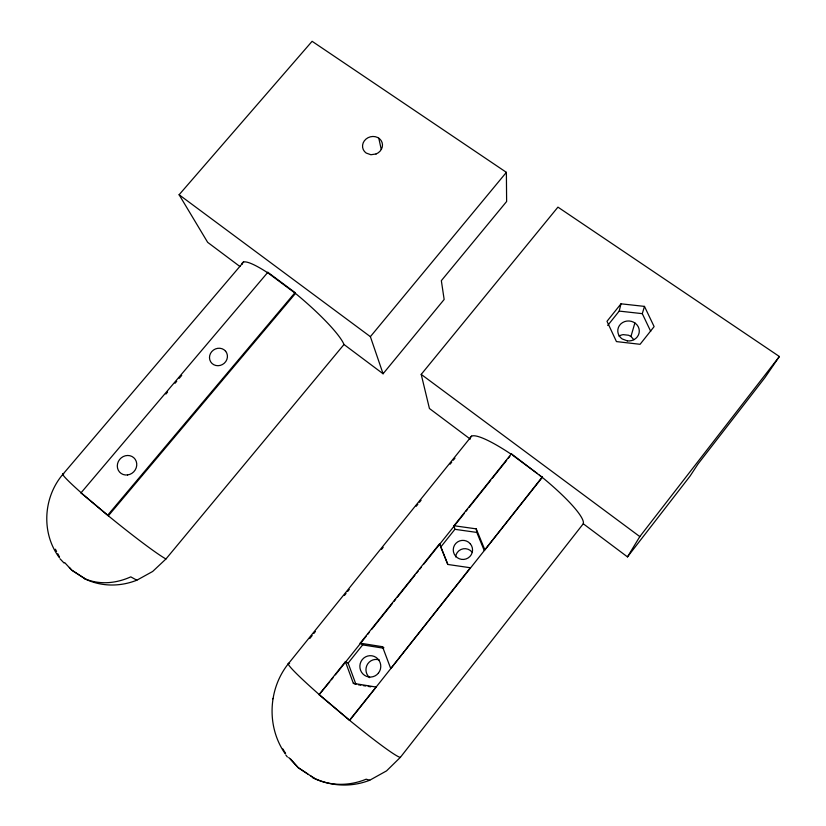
<?xml version="1.0" encoding="UTF-8"?>
<svg xmlns="http://www.w3.org/2000/svg" width="826" height="826" viewBox="0 0 826 826"><rect width="100%" height="100%" fill="white"/><g stroke="black" fill="none" stroke-linecap="round" stroke-linejoin="round"><path stroke-width="1.24" d="M345.413 661.678L353.352 683.329L355.954 684.403L348.128 663.102L345.413 661.678L319.073 694.666L349.708 720.417L542.3 477.387L511.418 453.794L511.418 454.372A71.17 12.204 38 0 0 470.304 437.811M471.605 436.138L288.202 663.918C267.996 689.38 266.519 727.035 285.197 753.735L285.569 753.291A74.206 71.769 -85.4 0 1 282.874 748.955M607.719 325.454L619.201 311.092L620.997 303.813L644.476 306.394L654.12 326.611L640.088 344.297L616.444 341.592L606.996 321.314L620.997 303.813M633.862 339.723L630.95 336.492L634.884 322.945M650.712 331.35L642.287 313.653L644.476 306.394M539.399 475.126L542.3 477.387A71.17 12.204 38 0 1 583.27 523.767L627.481 556.9L639.809 536.59L779.372 356.502L557.942 207.13L421.208 374.385L429.427 408.498L470.293 439.122M779.372 356.502L764.917 377.627L698.053 463.933L690.061 476.106L627.481 556.9M288.666 757.452L298.196 767.653L314.087 778.144A74.206 71.769 -85.4 0 0 369.718 780.24L386.527 770.895L400.373 757.339L583.27 523.767M349.377 720.355L376.078 687.129M390.884 668.461L470.324 567.751L447.909 564.478L439.608 543.725L360.188 643.175L362.655 644.899L383.388 648.173M484.79 549.961L542.362 476.85M447.578 564.055L440.764 547.029L454.899 529.321L453.97 525.728L511.418 453.794M329.811 681.811L319.073 694.666M331.402 679.808L333.002 677.816M335.387 674.821L366.094 636.371M367.694 634.368L369.294 632.355M371.7 629.35L392.515 603.279M394.116 601.276L395.716 599.273M397.316 597.27L414.931 575.206M416.531 573.203L418.132 571.2M419.732 569.197L421.332 567.194M423.738 564.179L464.439 513.214M466.029 511.211L467.619 509.219M469.22 507.226L490.716 480.298M492.306 478.306L506.637 460.361M508.227 458.368L509.828 456.365M348.128 663.102L362.655 644.899M309.75 638.539L312.176 635.535M313.787 633.521L315.398 631.518M344.442 595.443L346.053 593.44M347.674 591.437L349.284 589.434M381.55 549.352L383.161 547.349M416.242 506.255L417.853 504.252M419.463 502.249L421.084 500.246M450.118 464.171L451.739 462.168M453.35 460.165L454.961 458.162M242.039 264.361A66.73 10.852 40.3 0 1 268.295 273.169L295.471 293.426A66.73 10.852 40.3 0 1 343.998 344.494L383.068 373.765L444.151 299.477L441.342 280.664L506.627 201.492L506.379 172.345L312.104 41.3L179.108 194.75L207.656 242.338L239.912 266.499M383.068 373.765L370.378 336.667L506.379 172.345M64.769 562.692L71.728 570.147L85.883 579.325A68.95 64.056 -51.2 0 0 136.848 580.203L152.665 571.468L165.954 558.975L343.998 344.494M107.566 515.362L295.068 292.58L267.851 272.291L81.01 492.843L108.34 515.806A68.496 3.913 39 0 0 165.954 558.975M165.902 394.064L167.575 392.092M175.06 383.254L176.723 381.282M179.221 378.339L181.72 375.386M243.639 261.976L62.766 474.434C43.169 497.531 41.093 533.028 59.286 557.55M272.621 698.786L273.334 698.414M619.201 311.092L642.287 313.653M453.97 525.728L476.241 528.867L484.738 549.558M454.899 529.321L476.808 532.419L484.232 550.529M360.188 643.175L382.5 646.706L383.904 647.811M353.352 683.329L375.809 687.005M358.412 684.806L360.859 685.208M363.316 685.611L365.773 686.014M368.22 686.416L370.678 686.819M369.718 780.24L366.176 779.197A73.906 67.412 -66 0 1 312.837 777.824M630.95 336.492L628.576 335.242L623.227 334.644A10.418 9.706 5.1 0 0 619.025 336.11M136.848 580.203L130.776 576.868A69.002 55.683 -52.4 0 1 83.922 578.334M81.01 492.843L108.34 515.806L295.471 293.426L295.068 292.58M85.883 579.325L71.728 570.147L69.374 567.421M307.737 773.952L298.196 767.653L290.618 759.042M310.906 776.048L314.087 778.144M512.44 455.105L537.468 473.608M179.108 194.75L370.378 336.667M421.208 374.385L639.809 536.59M471.976 552.005L470.2 550.374A9.272 9.179 11.1 0 0 455.611 556.92M64.046 563.022L59.988 558.748M285.817 754.995L287.396 756.998M55.404 549.197L56.591 551.458M57.768 553.709L59.544 557.096M267.851 272.291L268.295 273.169M382.5 646.706L390.636 668.296M439.608 543.725L440.423 546.058M378.793 138.179L381.23 149.372M476.241 528.867L476.808 532.419M81.826 493.329A68.496 3.913 39 0 1 63.705 473.866M400.373 757.339A73.184 4.419 39.8 0 1 349.708 720.417L319.455 694.769A73.184 4.419 39.8 0 1 289.585 663.588M369.666 677.661A10.263 10.046 -86.2 0 1 379.299 659.974M376.057 153.977L370.905 154.741L366.197 153.058A10.067 9.065 -17.5 0 1 366.001 139.057A10.067 9.065 -17.5 0 1 381.085 140.472A10.067 9.065 -17.5 0 1 376.057 153.977M627.347 340.89L622.154 338.939A10.769 9.995 4.6 0 1 622.587 322.563A10.769 9.995 4.6 0 1 638.994 328.717A10.769 9.995 4.6 0 1 627.347 340.89M470.345 543.849L468.497 542.145A9.654 9.551 6.9 0 0 455.456 555.97L457.294 557.674A9.654 9.551 6.9 0 0 470.345 543.849M225.653 351.267L224.022 349.749A9.179 8.539 -34.3 0 0 209.721 355.552A9.179 8.539 -34.3 0 0 220.294 365.391A9.179 8.539 -34.3 0 0 225.653 351.267M127.545 474.95A10.119 9.385 -46.6 0 0 135.196 459.318A10.119 9.385 -46.6 0 0 118.355 461.486A10.119 9.385 -46.6 0 0 127.545 474.95M378.442 673.076A10.697 10.459 -84.3 0 0 371.979 655.803A10.697 10.459 -84.3 0 0 360.549 670.227A10.697 10.459 -84.3 0 0 378.442 673.076"/></g></svg>
